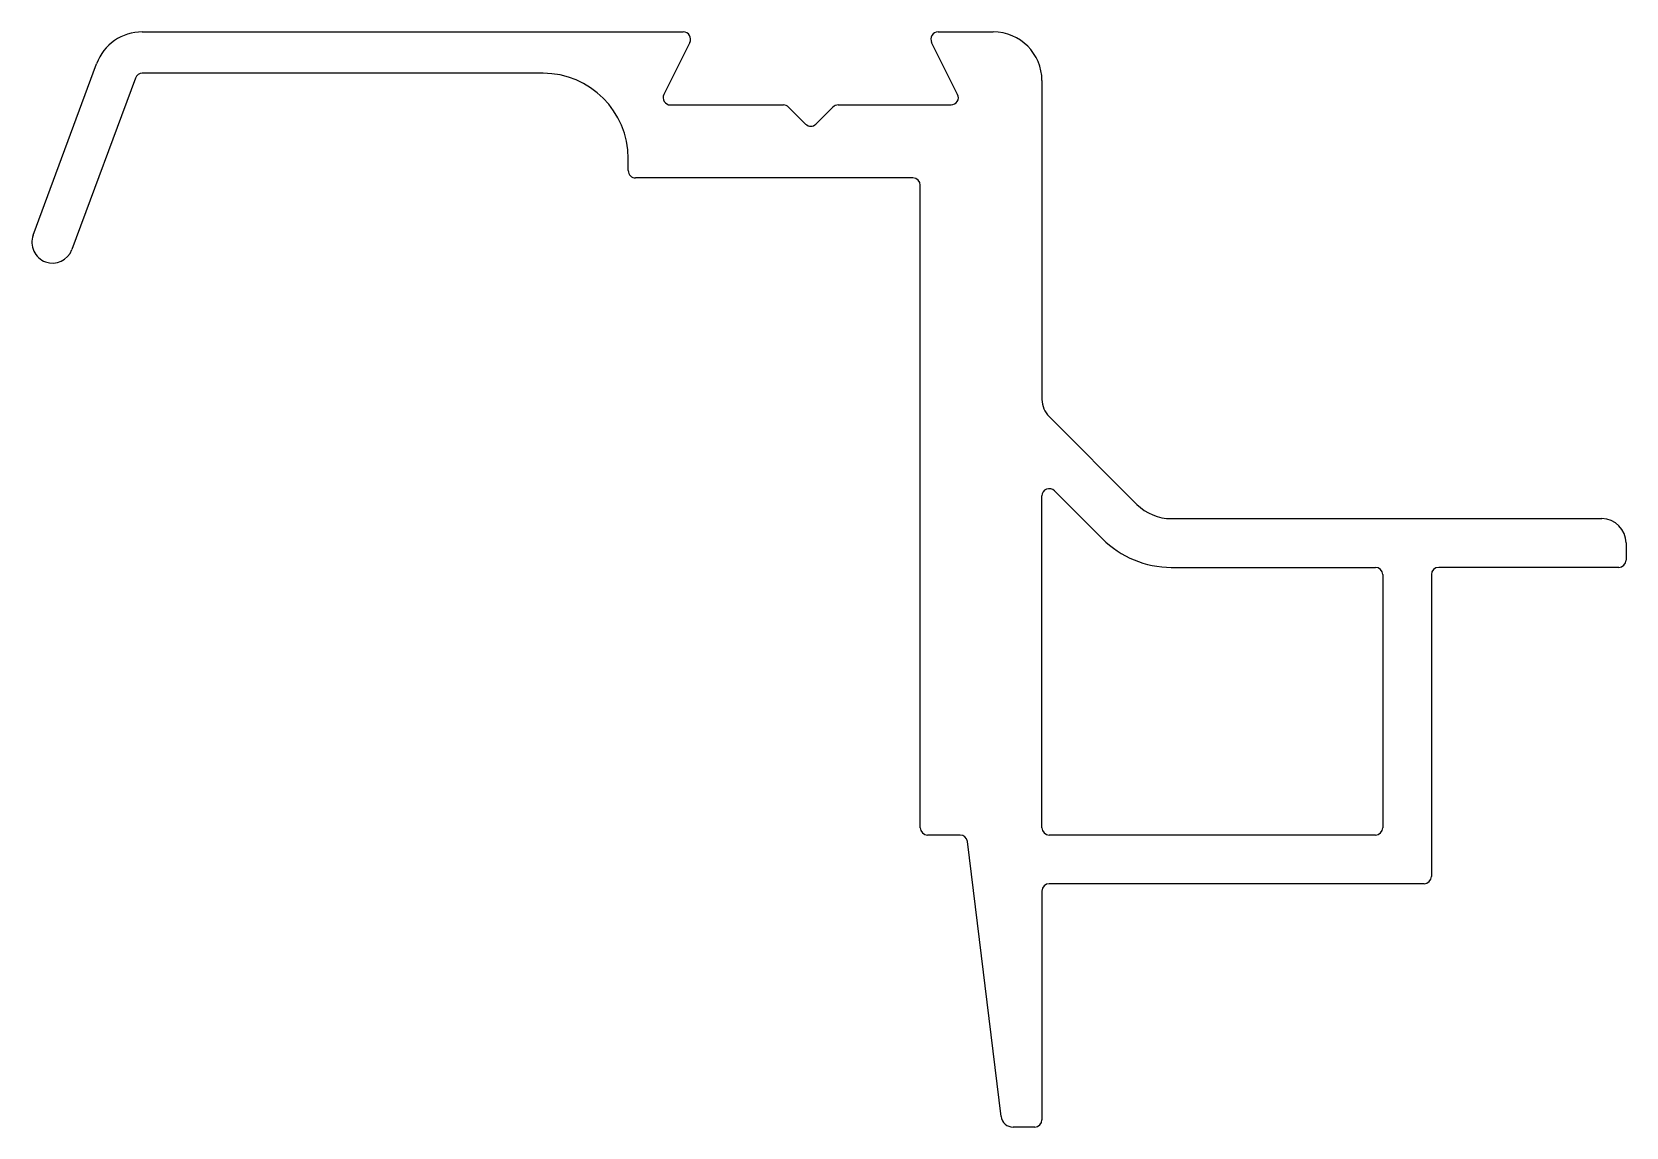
# Model space of a CAD drawing. Extents: x 781 to 846.5, y 602.2 to 647.2.
import ezdxf

# ---------------------------------------------------------------- set-up
doc = ezdxf.new("R2010")
doc.units = 0
doc.layers.get('0').update_dxf_attribs({"linetype": 'CONTINUOUS'})

msp = doc.modelspace()

# ---------------------------------------------------------------- linework, layer by layer
at = {"color": 7}
for p, q in [((785.553, 647.219), (807.781, 647.219)), ((818.252, 647.219), (820.517, 647.219)), ((808.05, 646.785), (806.984, 644.653)), ((819.05, 644.653), (817.984, 646.785)), ((781.07, 638.864), (783.677, 645.913)), ((785.271, 645.323), (782.664, 638.274)), ((802.017, 645.519), (785.553, 645.519)), ((822.517, 645.219), (822.517, 632.119)), ((807.252, 644.219), (811.893, 644.219)), ((812.105, 644.131), (812.805, 643.431)), ((813.229, 643.431), (813.929, 644.131)), ((814.141, 644.219), (818.781, 644.219)), ((805.517, 641.519), (805.517, 642.019)), ((817.217, 641.219), (805.817, 641.219)), ((817.517, 614.519), (817.517, 640.919)), ((781.572, 637.772), (781.572, 637.772)), ((822.81, 631.412), (826.416, 627.805)), ((822.517, 614.519), (822.517, 628.152)), ((823.029, 628.364), (825.002, 626.391)), ((827.831, 627.219), (845.517, 627.219)), ((846.517, 626.219), (846.517, 625.519)), ((827.831, 625.219), (836.217, 625.219)), ((836.517, 624.919), (836.517, 614.519)), ((838.517, 624.919), (838.517, 612.519)), ((846.217, 625.219), (838.817, 625.219)), ((819.153, 614.219), (817.817, 614.219)), ((820.838, 602.658), (819.451, 613.956)), ((836.217, 614.219), (822.817, 614.219)), ((822.517, 611.919), (822.517, 602.519)), ((838.217, 612.219), (822.817, 612.219)), ((822.217, 602.219), (821.334, 602.219))]:
    msp.add_line(p, q, dxfattribs=at)
for centre, radius, start, end in [((785.553, 645.219), 2, 90.00012, 159.70003), ((807.781, 646.919), 0.3, 333.43035, 89.99606), ((818.252, 646.919), 0.3, 89.99831, 206.56402), ((820.517, 645.219), 2, 0, 90), ((785.553, 645.219), 0.3, 90.00024, 159.70048), ((802.017, 642.019), 3.5, 0, 90), ((807.252, 644.519), 0.3, 153.43598, 270.00169), ((818.781, 644.519), 0.3, 270.00394, 26.56965), ((811.892, 643.919), 0.3, 44.99819, 89.99569), ((814.141, 643.919), 0.3, 90.00258, 135.00008), ((813.017, 643.644), 0.3, 225.00316, 314.99816), ((805.817, 641.519), 0.3, 180.00029, 270.00029), ((817.217, 640.919), 0.3, 359.99534, 89.99534), ((781.867, 638.569), 0.85, 159.69975, 249.70007), ((781.867, 638.569), 0.85, 249.70023, 339.70023), ((823.517, 632.119), 1, 179.99985, 225.00009), ((822.817, 628.152), 0.3, 45, 180), ((827.831, 629.219), 2, 224.99985, 269.99961), ((845.517, 626.219), 1, 0, 90), ((827.831, 629.219), 4, 225, 270), ((836.217, 624.919), 0.3, 360, 90), ((838.817, 624.919), 0.3, 90.00466, 180.00466), ((846.217, 625.519), 0.3, 269.99971, 359.99971), ((817.817, 614.519), 0.3, 179.99534, 269.99534), ((822.817, 614.519), 0.3, 180, 270), ((836.217, 614.519), 0.3, 270, 0), ((819.153, 613.919), 0.3, 6.99979, 89.99977), ((838.217, 612.519), 0.3, 269.99971, 359.99971), ((822.817, 611.919), 0.3, 90.00466, 180.00466), ((821.334, 602.719), 0.5, 186.99877, 269.99874), ((822.217, 602.519), 0.3, 269.99971, 359.99971)]:
    msp.add_arc(centre, radius, start, end, dxfattribs=at)

doc.saveas('drawing.dxf')
